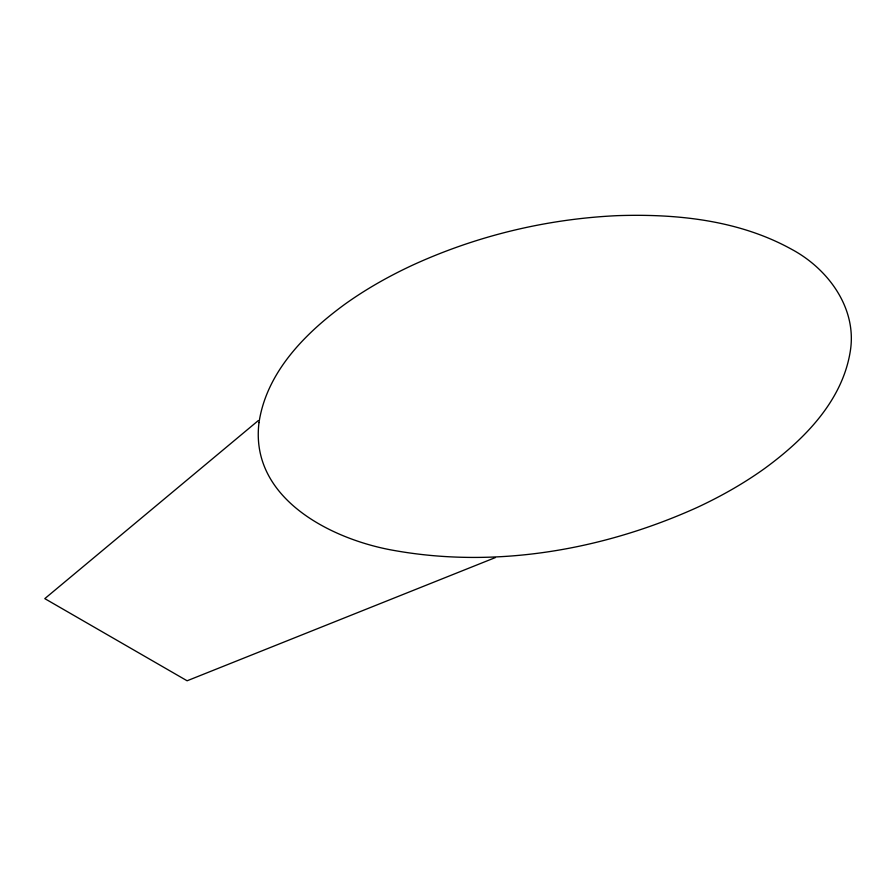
<?xml version="1.0" encoding="UTF-8"?>
<svg xmlns="http://www.w3.org/2000/svg" width="896" height="896" viewBox="0 0 896 896"><rect width="100%" height="100%" fill="white"/><g stroke="black" fill="none" stroke-linecap="round" stroke-linejoin="round"><path stroke-width="1.34" d="M258.261 420.616L44.8 598.629L187.107 680.781L495.432 557.547M259 422.61C249.558 498.59 331.688 539.795 394.666 550.57C496.664 568.646 603.243 549.853 697.043 507.517A445.984 257.488 0 0 0 764.557 468.541C804.149 439.611 842.89 400.736 850.461 350.146C856.8 307.709 827.859 268.766 791.907 249.446C739.088 220.114 676.928 213.674 617.49 215.645C546.806 218.904 476.728 235.704 412.406 265.238A445.984 257.488 0 0 0 344.904 304.214C305.312 333.155 266.571 372.019 259 422.61"/></g></svg>
